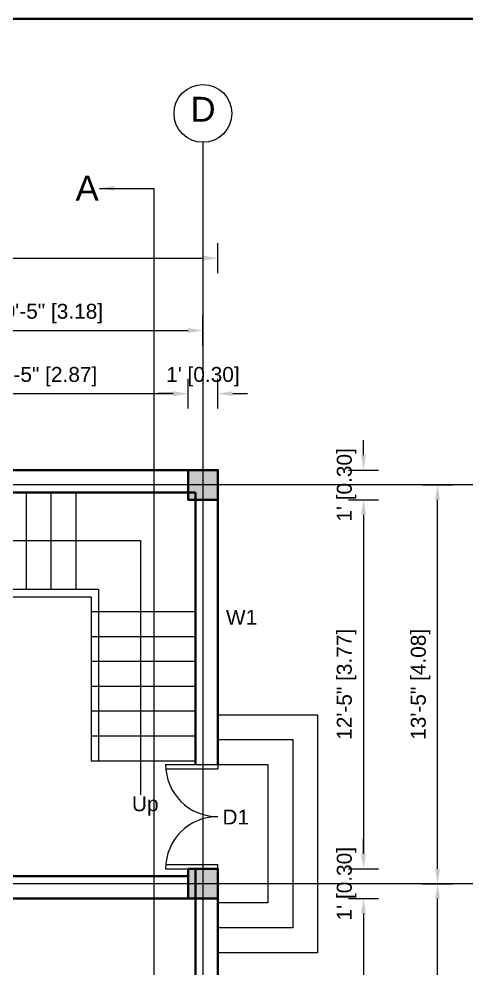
# Model space of a CAD drawing. Header units: feet. Extents: x 28652 to 66086, y -6769 to -640.
# Drawn here: x 48475.2 to 48655.4, y -5002.5 to -4620.1 of the extents above; entities that cross this region are included whole.
import ezdxf

# ---------------------------------------------------------------- set-up
doc = ezdxf.new("R2010")
doc.units = ezdxf.units.FT
doc.header["$LTSCALE"] = 50
doc.header["$MEASUREMENT"] = 0
doc.header["$PDMODE"] = 34
doc.linetypes.add('CENTER', pattern=[2, 1.25, -0.25, 0.25, -0.25])
for name, color, linetype in [('CL', 253, 'CENTER'), ('Door & Windows', 92, 'Continuous'), ('Hatch', 30, 'Continuous'), ('Section', 4, 'Continuous'), ('Text', 7, 'Continuous')]:
    doc.layers.add(name, color=color, linetype=linetype)
for name, color, linetype, lineweight in [('COLUMN', 145, 'Continuous', 40), ('DIMENSION', 142, 'Continuous', 13), ('stair', 140, 'Continuous', 18), ('wall', 6, 'Continuous', 40)]:
    doc.layers.add(name, color=color, linetype=linetype, lineweight=lineweight)
doc.styles.add('1@1000', font='arial.ttf', dxfattribs={"height": 60})
doc.styles.add('dimension', font='arial.ttf')
doc.dimstyles.new('1@100', dxfattribs={"dimscale": 0.1, "dimtxt": 60, "dimasz": 60, "dimexe": 60, "dimexo": 0, "dimgap": 30, "dimtad": 1, "dimdec": 0, "dimzin": 0, "dimdsep": 46, "dimlunit": 4, "dimtxsty": 'dimension', "dimcen": 0, "dimclrd": 256, "dimclre": 256, "dimclrt": 256, "dimadec": 0, "dimazin": 0, "dimtfac": 1, "dimtdec": 0, "dimtix": 1, "dimtofl": 0, "dimtmove": 0, "dimatfit": 3, "dimfxl": 60, "dimfxlon": 1, "dimtfillclr": 256, "dimtolj": 1, "dimtzin": 0, "dimlwd": -1, "dimlwe": -1, "dimarcsym": 0})

# ---------------------------------------------------------------- blocks, each defined once
blk = doc.blocks.new('column')
at = {"layer": 'Hatch'}
h = blk.add_hatch(color=256, dxfattribs=at)
h.dxf.hatch_style = 1
h.paths.add_polyline_path([(5267.64, 489.18), (5279.64, 489.18), (5279.64, 501.18), (5267.64, 501.18)])
at = {"layer": 'COLUMN'}
blk.add_lwpolyline([(5267.64, 501.18), (5279.64, 501.18), (5279.64, 489.18), (5267.64, 489.18)], close=True, dxfattribs=at)
blk = doc.blocks.new('*D1029')
at = {"layer": 'Defpoints', "color": 0, "transparency": 16777216}
for p in [(48543.19, -4770.89), (48430.19, -4810.62), (48543.19, -4810.62)]:
    blk.add_point(p, dxfattribs=at)
at = {"layer": 'DIMENSION', "transparency": 16777216}
for p, q in [((48430.19, -4776.89), (48430.19, -4764.89)), ((48543.19, -4776.89), (48543.19, -4764.89)), ((48436.19, -4770.89), (48537.19, -4770.89))]:
    blk.add_line(p, q, dxfattribs=at)
for points in [[(48436.19, -4769.89), (48436.19, -4771.89), (48430.19, -4770.89)], [(48537.19, -4769.89), (48537.19, -4771.89), (48543.19, -4770.89)]]:
    blk.add_solid(points, dxfattribs=at)
at = {"layer": 'DIMENSION', "transparency": 16777216, "insert": (48486.69, -4764.05), "char_height": 6, "attachment_point": 5, "style": 'dimension'}
blk.add_mtext('\\A1;9\'-5" [2.87]', dxfattribs=at)
blk = doc.blocks.new('*D1030')
at = {"layer": 'Defpoints', "color": 0, "transparency": 16777216}
for p in [(48555.19, -4770.89), (48543.19, -4810.62), (48555.19, -4810.62)]:
    blk.add_point(p, dxfattribs=at)
at = {"layer": 'DIMENSION', "transparency": 16777216}
for p, q in [((48543.19, -4776.89), (48543.19, -4764.89)), ((48555.19, -4776.89), (48555.19, -4764.89)), ((48537.19, -4770.89), (48531.19, -4770.89)), ((48561.19, -4770.89), (48567.19, -4770.89))]:
    blk.add_line(p, q, dxfattribs=at)
for points in [[(48537.19, -4769.89), (48537.19, -4771.89), (48543.19, -4770.89)], [(48561.19, -4769.89), (48561.19, -4771.89), (48555.19, -4770.89)]]:
    blk.add_solid(points, dxfattribs=at)
at = {"layer": 'DIMENSION', "transparency": 16777216, "insert": (48549.19, -4764.05), "char_height": 6, "attachment_point": 5, "style": 'dimension'}
blk.add_mtext("\\A1;1' [0.30]", dxfattribs=at)
blk = doc.blocks.new('*D1033')
at = {"layer": 'Defpoints', "color": 0, "transparency": 16777216}
for p in [(48549.19, -4745.47), (48424.19, -4801.62), (48549.19, -4801.62)]:
    blk.add_point(p, dxfattribs=at)
at = {"layer": 'DIMENSION', "transparency": 16777216}
for p, q in [((48424.19, -4751.47), (48424.19, -4739.47)), ((48549.19, -4751.47), (48549.19, -4739.47)), ((48430.19, -4745.47), (48543.19, -4745.47))]:
    blk.add_line(p, q, dxfattribs=at)
for points in [[(48430.19, -4744.47), (48430.19, -4746.47), (48424.19, -4745.47)], [(48543.19, -4744.47), (48543.19, -4746.47), (48549.19, -4745.47)]]:
    blk.add_solid(points, dxfattribs=at)
at = {"layer": 'DIMENSION', "transparency": 16777216, "insert": (48486.69, -4738.63), "char_height": 6, "attachment_point": 5, "style": 'dimension'}
blk.add_mtext('\\A1;10\'-5" [3.18]', dxfattribs=at)
blk = doc.blocks.new('*D1034')
at = {"layer": 'Defpoints', "color": 0, "transparency": 16777216}
for p in [(48555.19, -4716.33), (48128.96, -4801.62), (48555.19, -4801.62)]:
    blk.add_point(p, dxfattribs=at)
at = {"layer": 'DIMENSION', "transparency": 16777216}
for p, q in [((48128.96, -4722.33), (48128.96, -4710.33)), ((48555.19, -4722.33), (48555.19, -4710.33)), ((48134.96, -4716.33), (48549.19, -4716.33))]:
    blk.add_line(p, q, dxfattribs=at)
for points in [[(48134.96, -4715.33), (48134.96, -4717.33), (48128.96, -4716.33)], [(48549.19, -4715.33), (48549.19, -4717.33), (48555.19, -4716.33)]]:
    blk.add_solid(points, dxfattribs=at)
at = {"layer": 'DIMENSION', "transparency": 16777216, "insert": (48342.08, -4709.49), "char_height": 6, "attachment_point": 5, "style": 'dimension'}
blk.add_mtext('\\A1;35\'-6" [10.83]', dxfattribs=at)
blk = doc.blocks.new('*D1038')
at = {"layer": 'Defpoints', "color": 0, "transparency": 16777216}
for p in [(48555.19, -4801.62), (48555.19, -4813.62), (48613.82, -4813.62)]:
    blk.add_point(p, dxfattribs=at)
at = {"layer": 'DIMENSION', "transparency": 16777216}
for p, q in [((48613.82, -4795.62), (48613.82, -4789.62)), ((48607.82, -4801.62), (48619.82, -4801.62)), ((48607.82, -4813.62), (48619.82, -4813.62)), ((48613.82, -4819.62), (48613.82, -4825.62))]:
    blk.add_line(p, q, dxfattribs=at)
for points in [[(48612.82, -4795.62), (48614.82, -4795.62), (48613.82, -4801.62)], [(48612.82, -4819.62), (48614.82, -4819.62), (48613.82, -4813.62)]]:
    blk.add_solid(points, dxfattribs=at)
at = {"layer": 'DIMENSION', "transparency": 16777216, "insert": (48606.97, -4807.62), "char_height": 6, "attachment_point": 5, "rotation": 90, "style": 'dimension'}
blk.add_mtext("\\A1;1' [0.30]", dxfattribs=at)
blk = doc.blocks.new('*D1039')
at = {"layer": 'Defpoints', "color": 0, "transparency": 16777216}
for p in [(48555.19, -4813.62), (48555.19, -4962.14), (48613.82, -4962.14)]:
    blk.add_point(p, dxfattribs=at)
at = {"layer": 'DIMENSION', "transparency": 16777216}
for p, q in [((48607.82, -4813.62), (48619.82, -4813.62)), ((48613.82, -4819.62), (48613.82, -4956.14)), ((48607.82, -4962.14), (48619.82, -4962.14))]:
    blk.add_line(p, q, dxfattribs=at)
for points in [[(48612.82, -4819.62), (48614.82, -4819.62), (48613.82, -4813.62)], [(48612.82, -4956.14), (48614.82, -4956.14), (48613.82, -4962.14)]]:
    blk.add_solid(points, dxfattribs=at)
at = {"layer": 'DIMENSION', "transparency": 16777216, "insert": (48606.97, -4887.88), "char_height": 6, "attachment_point": 5, "rotation": 90, "style": 'dimension'}
blk.add_mtext('\\A1;12\'-5" [3.77]', dxfattribs=at)
blk = doc.blocks.new('*D1040')
at = {"layer": 'Defpoints', "color": 0, "transparency": 16777216}
for p in [(48555.19, -4962.14), (48555.19, -4974.14), (48613.82, -4974.14)]:
    blk.add_point(p, dxfattribs=at)
at = {"layer": 'DIMENSION', "transparency": 16777216}
for p, q in [((48613.82, -4956.14), (48613.82, -4950.14)), ((48607.82, -4962.14), (48619.82, -4962.14)), ((48607.82, -4974.14), (48619.82, -4974.14)), ((48613.82, -4980.14), (48613.82, -4986.14))]:
    blk.add_line(p, q, dxfattribs=at)
for points in [[(48612.82, -4956.14), (48614.82, -4956.14), (48613.82, -4962.14)], [(48612.82, -4980.14), (48614.82, -4980.14), (48613.82, -4974.14)]]:
    blk.add_solid(points, dxfattribs=at)
at = {"layer": 'DIMENSION', "transparency": 16777216, "insert": (48606.97, -4968.14), "char_height": 6, "attachment_point": 5, "rotation": 90, "style": 'dimension'}
blk.add_mtext("\\A1;1' [0.30]", dxfattribs=at)
blk = doc.blocks.new('*D1041')
at = {"layer": 'Defpoints', "color": 0, "transparency": 16777216}
for p in [(48555.19, -4974.14), (48555.19, -5122.67), (48613.82, -5122.67)]:
    blk.add_point(p, dxfattribs=at)
at = {"layer": 'DIMENSION', "transparency": 16777216}
for p, q in [((48607.82, -4974.14), (48619.82, -4974.14)), ((48613.82, -4980.14), (48613.82, -5116.67)), ((48607.82, -5122.67), (48619.82, -5122.67))]:
    blk.add_line(p, q, dxfattribs=at)
for points in [[(48612.82, -4980.14), (48614.82, -4980.14), (48613.82, -4974.14)], [(48612.82, -5116.67), (48614.82, -5116.67), (48613.82, -5122.67)]]:
    blk.add_solid(points, dxfattribs=at)
at = {"layer": 'DIMENSION', "transparency": 16777216, "insert": (48606.97, -5048.41), "char_height": 6, "attachment_point": 5, "rotation": 90, "style": 'dimension'}
blk.add_mtext('\\A1;12\'-5" [3.77]', dxfattribs=at)
blk = doc.blocks.new('*D1007')
at = {"layer": 'Defpoints', "color": 0, "transparency": 16777216}
for p in [(48555.19, -4968.14), (48643.58, -4968.14), (48555.19, -5128.67)]:
    blk.add_point(p, dxfattribs=at)
at = {"layer": 'DIMENSION', "transparency": 16777216}
for p, q in [((48637.58, -4968.14), (48649.58, -4968.14)), ((48643.58, -5122.67), (48643.58, -4974.14)), ((48637.58, -5128.67), (48649.58, -5128.67))]:
    blk.add_line(p, q, dxfattribs=at)
for points in [[(48642.58, -4974.14), (48644.58, -4974.14), (48643.58, -4968.14)], [(48642.58, -5122.67), (48644.58, -5122.67), (48643.58, -5128.67)]]:
    blk.add_solid(points, dxfattribs=at)
at = {"layer": 'DIMENSION', "transparency": 16777216, "insert": (48636.74, -5048.41), "char_height": 6, "attachment_point": 5, "rotation": 90, "style": 'dimension'}
blk.add_mtext('\\A1;13\'-5" [4.08]', dxfattribs=at)
blk = doc.blocks.new('*D1008')
at = {"layer": 'Defpoints', "color": 0, "transparency": 16777216}
for p in [(48555.19, -4807.62), (48643.58, -4807.62), (48555.19, -4968.14)]:
    blk.add_point(p, dxfattribs=at)
at = {"layer": 'DIMENSION', "transparency": 16777216}
for p, q in [((48637.58, -4807.62), (48649.58, -4807.62)), ((48643.58, -4962.14), (48643.58, -4813.62)), ((48637.58, -4968.14), (48649.58, -4968.14))]:
    blk.add_line(p, q, dxfattribs=at)
for points in [[(48642.58, -4813.62), (48644.58, -4813.62), (48643.58, -4807.62)], [(48642.58, -4962.14), (48644.58, -4962.14), (48643.58, -4968.14)]]:
    blk.add_solid(points, dxfattribs=at)
at = {"layer": 'DIMENSION', "transparency": 16777216, "insert": (48636.74, -4887.88), "char_height": 6, "attachment_point": 5, "rotation": 90, "style": 'dimension'}
blk.add_mtext('\\A1;13\'-5" [4.08]', dxfattribs=at)
blk = doc.blocks.new('*D934')
at = {"layer": 'Defpoints', "color": 0, "transparency": 16777216}
for p in [(48555.19, -4801.62), (48555.19, -5134.67), (48676.07, -5134.67)]:
    blk.add_point(p, dxfattribs=at)
at = {"layer": 'DIMENSION', "transparency": 16777216}
for p, q in [((48670.07, -4801.62), (48682.07, -4801.62)), ((48676.07, -4807.62), (48676.07, -5128.67)), ((48670.07, -5134.67), (48682.07, -5134.67))]:
    blk.add_line(p, q, dxfattribs=at)
for points in [[(48675.07, -4807.62), (48677.07, -4807.62), (48676.07, -4801.62)], [(48675.07, -5128.67), (48677.07, -5128.67), (48676.07, -5134.67)]]:
    blk.add_solid(points, dxfattribs=at)
at = {"layer": 'DIMENSION', "transparency": 16777216, "insert": (48669.22, -4968.14), "char_height": 6, "attachment_point": 5, "rotation": 90, "style": 'dimension'}
blk.add_mtext('\\A1;27\'-9" [8.46]', dxfattribs=at)
blk = doc.blocks.new('d1')
at = {"layer": 'Door & Windows'}
for p, q in [((9976.31, 316.23), (9976.31, 292.23)), ((9978.31, 316.23), (9978.31, 292.23)), ((10022.31, 316.23), (10022.31, 292.23)), ((10024.31, 316.23), (10024.31, 292.23))]:
    blk.add_line(p, q, dxfattribs=at)
for points in [[(9976.31, 316.23), (9976.31, 292.23), (9978.31, 292.23)], [(10024.31, 292.23), (10022.31, 292.23)]]:
    blk.add_lwpolyline(points, dxfattribs=at)
for centre, start, end in [((9976.31, 292.23), 0, 90), ((10024.31, 292.23), 90, 180)]:
    blk.add_arc(centre, 24, start, end, dxfattribs=at)

msp = doc.modelspace()

# ---------------------------------------------------------------- linework, layer by layer
for p, q in [((48524.02, -4830.02), (48524.02, -4932.36)), ((48555.19, -4974.14), (48546.19, -4974.14))]:
    msp.add_line(p, q)
at = {"layer": 'CL', "ltscale": 25}
for p, q in [((48549.19, -4669.72), (48549.19, -5253.67)), ((48712.6, -4807.62), (47971.64, -4807.62)), ((48712.6, -4968.14), (47971.64, -4968.14))]:
    msp.add_line(p, q, dxfattribs=at)
at = {"layer": 'Section'}
msp.add_lwpolyline([(48518.51, -4688.25), (48529.45, -4688.25), (48529.45, -5244), (48515.86, -5244)], dxfattribs=at)
at = {"layer": 'stair'}
for p, q in [((48478.19, -4849.62), (48478.19, -4810.62)), ((48488.19, -4849.62), (48488.19, -4810.62)), ((48498.19, -4849.62), (48498.19, -4810.62)), ((48469.19, -4849.62), (48507.19, -4849.62)), ((48507.19, -4849.62), (48507.19, -4918.62)), ((48472.19, -4852.62), (48504.19, -4852.62)), ((48504.19, -4852.62), (48504.19, -4918.62)), ((48504.19, -4858.62), (48546.19, -4858.62)), ((48504.19, -4868.62), (48546.19, -4868.62)), ((48504.19, -4878.62), (48546.19, -4878.62)), ((48504.19, -4888.62), (48546.19, -4888.62)), ((48504.19, -4898.62), (48546.19, -4898.62)), ((48504.19, -4908.62), (48546.19, -4908.62)), ((48504.19, -4918.62), (48546.19, -4918.62))]:
    msp.add_line(p, q, dxfattribs=at)
for points in [[(48555.19, -4900.14), (48595.33, -4900.14), (48595.33, -4995.9), (48555.19, -4995.9)], [(48555.19, -4910.14), (48585.33, -4910.14), (48585.33, -4985.9), (48555.19, -4985.9)], [(48555.19, -4920.14), (48575.33, -4920.14), (48575.33, -4975.9), (48555.19, -4975.9)]]:
    msp.add_lwpolyline(points, dxfattribs=at)
at = {"layer": 'Text'}
msp.add_circle((48549.19, -4658.09), 11.63, dxfattribs=at)
at = {"layer": 'wall', "ltscale": 0.1}
msp.add_line((47892.14, -4620.08), (50458.48, -4620.08), dxfattribs=at)
at = {"layer": 'wall'}
for p, q in [((48128.96, -4801.62), (48555.19, -4801.62)), ((48555.19, -4801.62), (48555.19, -4920.14)), ((48430.19, -4810.62), (48546.19, -4810.62)), ((48546.19, -4810.62), (48546.19, -4920.14)), ((48546.19, -4962.14), (48546.19, -4974.14)), ((48555.19, -4962.14), (48555.19, -4974.14)), ((48543.19, -4965.14), (48430.19, -4965.14)), ((48543.19, -4974.14), (48543.19, -4965.14)), ((48543.19, -4974.14), (48430.19, -4974.14)), ((48504.19, -4974.14), (48495.19, -4974.14)), ((48546.19, -4974.14), (48546.19, -5125.67)), ((48555.19, -4974.14), (48555.19, -5134.67))]:
    msp.add_line(p, q, dxfattribs=at)

# ---------------------------------------------------------------- block references
for p in [(43275.55, -5302.8), (43275.55, -5463.33)]:
    msp.add_blockref('column', p)
at = {"xscale": 0.874999999999977, "yscale": 0.874999999999977, "zscale": 0.874999999999977, "rotation": 90}
msp.add_blockref('d1', (48810.89, -13691.42), dxfattribs=at)

# ---------------------------------------------------------------- texts
at = {"layer": 'Text', "attachment_point": 1, "style": '1@1000'}
for s, width, insert, char_height in [('D', 152.0107, (48544.19, -4651.41), 10), ('A', 152.0107, (48497.96, -4683.15), 10), ('W1', 73.9895, (48558.45, -4857.92), 6), ('Up', 73.9895, (48520.62, -4932.96), 6), ('D1', 73.9895, (48557.05, -4938.3), 6)]:
    msp.add_mtext_dynamic_manual_height_columns(s, width=width, gutter_width=300, heights=[0], dxfattribs=dict(at, insert=insert, char_height=char_height))

# ---------------------------------------------------------------- dimensions: what is measured, and where the dimension line sits
at = {"layer": 'DIMENSION'}
for base, p1, p2, picture, middle in [((48555.19, -4716.33), (48128.96, -4801.62), (48555.19, -4801.62), '*D1034', (48342.08, -4709.49)), ((48549.19, -4745.47), (48424.19, -4801.62), (48549.19, -4801.62), '*D1033', (48486.69, -4738.63)), ((48543.19, -4770.89), (48430.19, -4810.62), (48543.19, -4810.62), '*D1029', (48486.69, -4764.05)), ((48555.19, -4770.89), (48543.19, -4810.62), (48555.19, -4810.62), '*D1030', (48549.19, -4764.05))]:
    dim = msp.add_linear_dim(base=base, p1=p1, p2=p2, dimstyle='1@100', override={"dimtmove": 1}, dxfattribs=at)
    dim.commit()
    dim.dimension.update_dxf_attribs({"geometry": picture, "text_midpoint": middle})
for base, p1, p2, picture, middle in [((48613.82, -4813.62), (48555.19, -4801.62), (48555.19, -4813.62), '*D1038', (48606.97, -4807.62)), ((48676.07, -5134.67), (48555.19, -4801.62), (48555.19, -5134.67), '*D934', (48669.22, -4968.14)), ((48643.58, -4807.62), (48555.19, -4968.14), (48555.19, -4807.62), '*D1008', (48636.74, -4887.88)), ((48613.82, -4962.14), (48555.19, -4813.62), (48555.19, -4962.14), '*D1039', (48606.97, -4887.88)), ((48613.82, -4974.14), (48555.19, -4962.14), (48555.19, -4974.14), '*D1040', (48606.97, -4968.14)), ((48643.58, -4968.14), (48555.19, -5128.67), (48555.19, -4968.14), '*D1007', (48636.74, -5048.41)), ((48613.82, -5122.67), (48555.19, -4974.14), (48555.19, -5122.67), '*D1041', (48606.97, -5048.41))]:
    dim = msp.add_linear_dim(base=base, p1=p1, p2=p2, angle=90, dimstyle='1@100', override={"dimtmove": 1}, dxfattribs=at)
    dim.commit()
    dim.dimension.update_dxf_attribs({"geometry": picture, "text_midpoint": middle})

# ---------------------------------------------------------------- leaders
msp.add_leader([(48451.19, -4898.62), (48451.19, -4830.02), (48524.02, -4830.02)], dimstyle='1@100', override={"dimgap": 30, "dimtad": 0})
at = {"layer": 'Section'}
msp.add_leader([(48507.57, -4688.25), (48529.45, -4688.25)], dimstyle='1@100', override={"dimgap": 30, "dimtad": 0}, dxfattribs=at)

doc.saveas('drawing.dxf')
